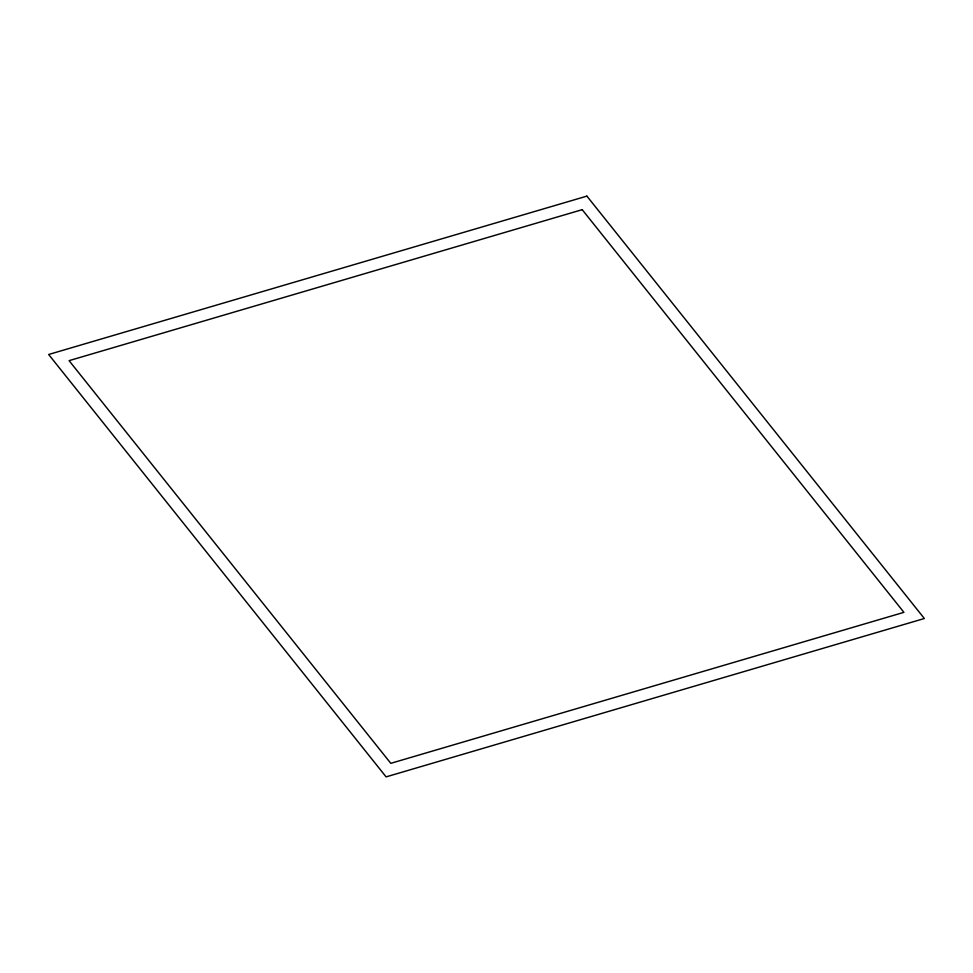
<?xml version="1.0" encoding="UTF-8"?>
<svg xmlns="http://www.w3.org/2000/svg" width="973" height="973" viewBox="0 0 973 973"><rect width="100%" height="100%" fill="white"/><g stroke="black" fill="none" stroke-linecap="round" stroke-linejoin="round"><path stroke-width="1.46" d="M586.901 196.12L48.65 354.488L386.099 776.88L924.35 618.512L586.901 196.12M582.207 209.669L69.083 360.655L390.793 763.331L903.917 612.345L582.207 209.669"/></g></svg>
